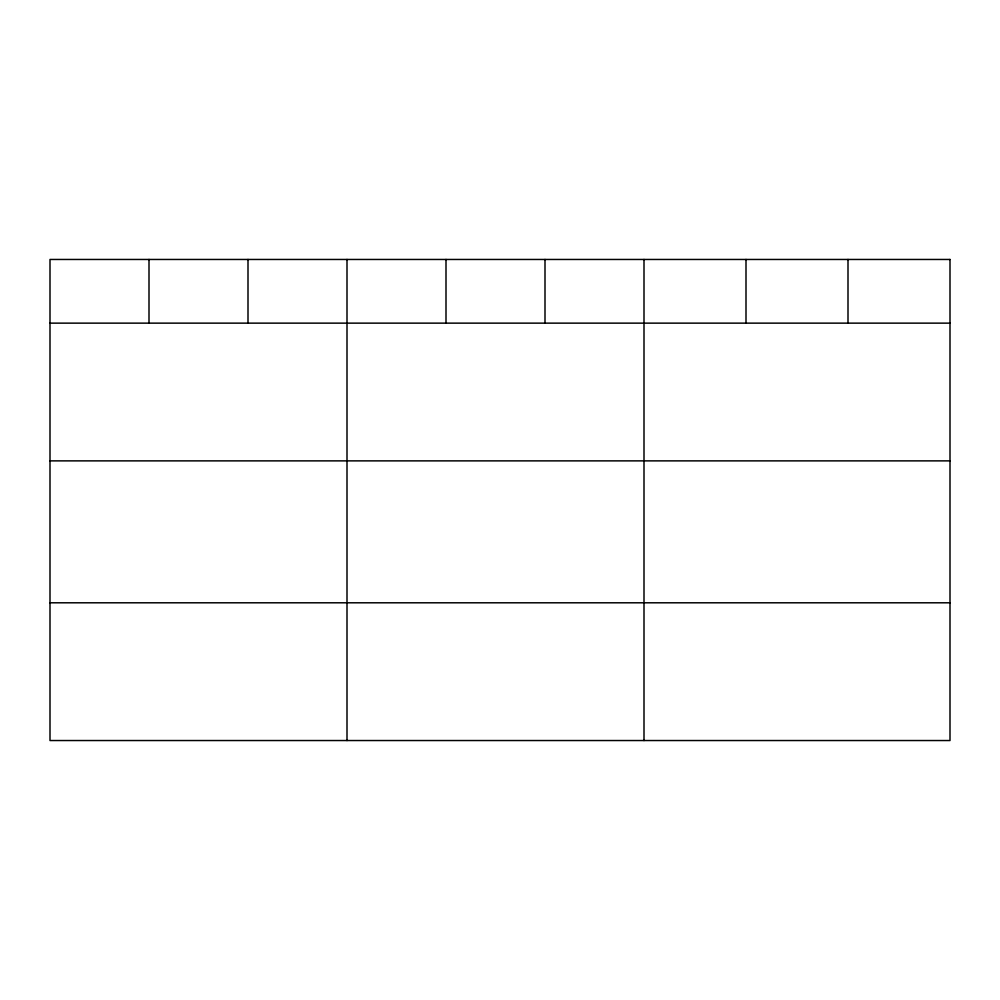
<?xml version="1.0" encoding="UTF-8"?>
<svg xmlns="http://www.w3.org/2000/svg" width="1000" height="1000" viewBox="0 0 1000 1000"><rect width="100%" height="100%" fill="white"/><g stroke="black" fill="none" stroke-linecap="round" stroke-linejoin="round"><path stroke-width="1.5" d="M50 323.137L950 323.137M50 460.875L950 460.875M50 602.8L950 602.8M848 259.462L848 323.137M746 259.462L746 323.137M644 259.462L644 740.537M545 259.462L545 323.137M446 259.462L446 323.137M347 259.462L347 740.537M248 259.462L248 323.137M149 259.462L149 323.137M950 259.462L50 259.462L50 740.537L950 740.537L950 259.462"/></g></svg>
